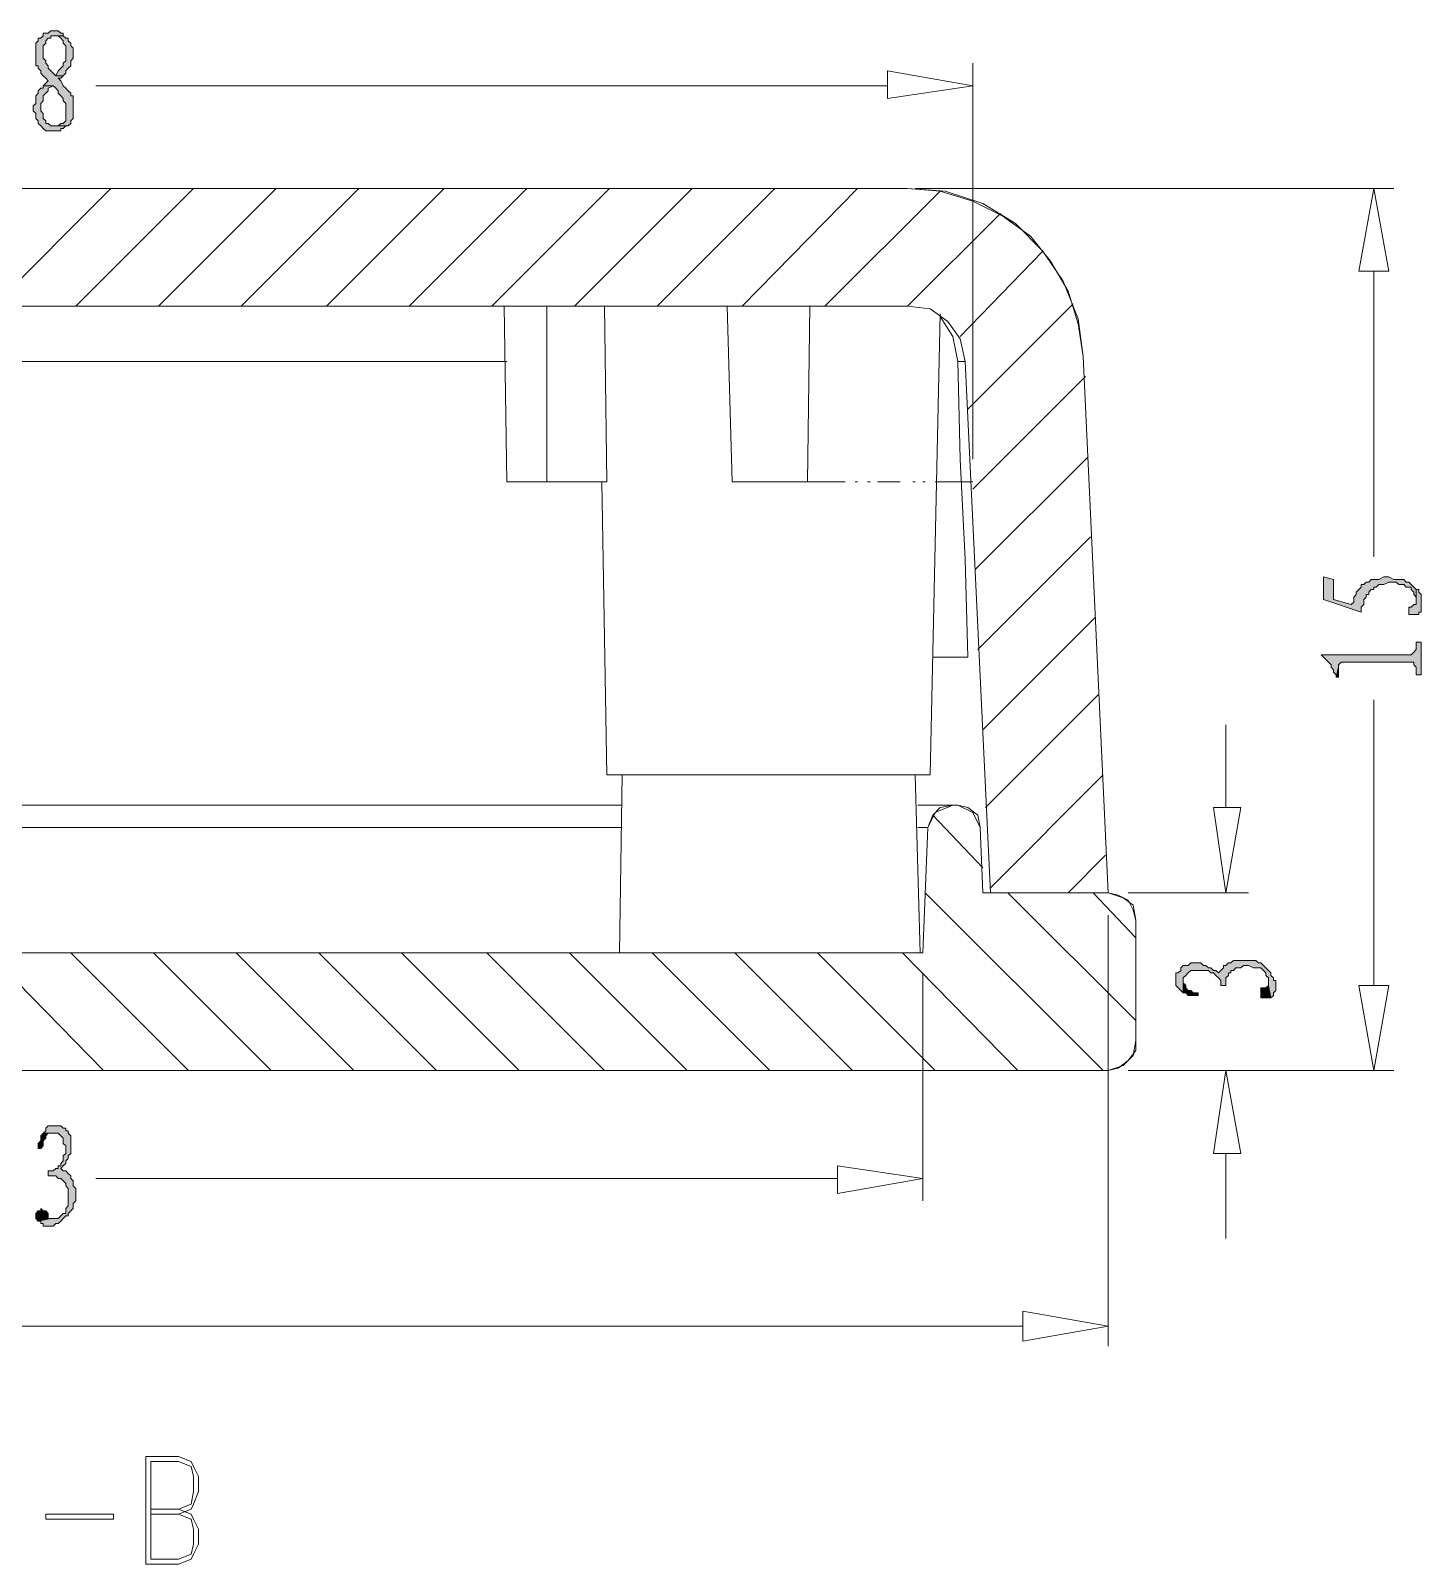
# Model space of a CAD drawing. Header units: millimetres. Extents: x 15 to 196, y 29 to 258.
# Drawn here: x 69.63 to 93.13, y 28.78 to 54.69 of the extents above; entities that cross this region are included whole.
import ezdxf

# ---------------------------------------------------------------- set-up
doc = ezdxf.new("R2010")
doc.units = ezdxf.units.MM

msp = doc.modelspace()

# ---------------------------------------------------------------- hatches: boundary and pattern name
at = {"true_color": 0xdda500}
h = msp.add_hatch(color=42, dxfattribs=at)
h.dxf.hatch_style = 2
h.paths.add_polyline_path([(70.053906, 54.691844), (70.011572, 54.691844), (69.969239, 54.691844), (69.926906, 54.649158), (69.884572, 54.649158), (69.842239, 54.649158), (69.842239, 54.606825), (69.799906, 54.564844), (69.757572, 54.564844), (69.757572, 54.522158), (69.715239, 54.479825), (69.715239, 54.437844), (69.715239, 54.395158), (69.715239, 54.310844), (69.715239, 54.225825), (69.715239, 54.183492), (69.715239, 54.141511), (69.715239, 54.098825), (69.757572, 54.098825), (69.757572, 54.056492), (69.799906, 54.014511), (69.799906, 53.971825), (69.842239, 53.929492), (69.884572, 53.887511), (69.926906, 53.844825), (69.884572, 53.802492), (69.842239, 53.760511), (70.011572, 53.760511), (70.053906, 53.717825), (70.096239, 53.675492), (70.096239, 53.633511), (70.138572, 53.590825), (70.180906, 53.548492), (70.180906, 53.506511), (70.223239, 53.463825), (70.223239, 53.421492), (70.223239, 53.379511), (70.223239, 53.336825), (70.223239, 53.252511), (70.223239, 53.210178), (70.223239, 53.167492), (70.180906, 53.125158), (70.138572, 53.125158), (70.096239, 53.083178), (70.053906, 53.083178), (70.011572, 53.083178), (70.223239, 53.083178), (70.265572, 53.083178), (70.307906, 53.125158), (70.307906, 53.167492), (70.350239, 53.210178), (70.350239, 53.252511), (70.350239, 53.294492), (70.350239, 53.336825), (70.350239, 53.379511), (70.350239, 53.463825), (70.350239, 53.506511), (70.350239, 53.548492), (70.350239, 53.590825), (70.307906, 53.590825), (70.307906, 53.633511), (70.265572, 53.675492), (70.223239, 53.717825), (70.180906, 53.760511), (70.138572, 53.844825), (70.096239, 53.887511), (70.138572, 53.887511), (70.180906, 53.929492), (70.053906, 53.929492), (70.011572, 53.971825), (69.969239, 54.014511), (69.926906, 54.056492), (69.926906, 54.098825), (69.884572, 54.141511), (69.884572, 54.183492), (69.842239, 54.225825), (69.842239, 54.268511), (69.842239, 54.310844), (69.842239, 54.352825), (69.842239, 54.395158), (69.842239, 54.437844), (69.884572, 54.479825), (69.884572, 54.522158), (69.926906, 54.564844), (69.969239, 54.564844), (69.969239, 54.606825), (70.011572, 54.606825), (70.180906, 54.606825), (70.180906, 54.649158), (70.138572, 54.649158), (70.096239, 54.691844)])
h = msp.add_hatch(color=42, dxfattribs=at)
h.dxf.hatch_style = 2
h.paths.add_polyline_path([(70.180906, 54.606825), (70.011572, 54.606825), (70.053906, 54.606825), (70.096239, 54.606825), (70.138572, 54.564844), (70.180906, 54.522158), (70.180906, 54.479825), (70.223239, 54.437844), (70.223239, 54.395158), (70.223239, 54.352825), (70.223239, 54.310844), (70.223239, 54.268511), (70.223239, 54.225825), (70.223239, 54.183492), (70.180906, 54.141511), (70.180906, 54.098825), (70.138572, 54.056492), (70.096239, 54.014511), (70.053906, 53.929492), (70.180906, 53.929492), (70.223239, 53.971825), (70.223239, 54.014511), (70.265572, 54.056492), (70.307906, 54.098825), (70.307906, 54.141511), (70.307906, 54.183492), (70.350239, 54.225825), (70.350239, 54.268511), (70.350239, 54.352825), (70.350239, 54.395158), (70.307906, 54.437844), (70.307906, 54.479825), (70.265572, 54.522158), (70.265572, 54.564844), (70.223239, 54.564844)])
h = msp.add_hatch(color=42, dxfattribs=at)
h.dxf.hatch_style = 2
h.paths.add_polyline_path([(69.842239, 53.760511), (69.842239, 53.717825), (69.799906, 53.717825), (69.757572, 53.675492), (69.757572, 53.633511), (69.715239, 53.590825), (69.715239, 53.548492), (69.715239, 53.506511), (69.715239, 53.463825), (69.672906, 53.421492), (69.672906, 53.336825), (69.715239, 53.294492), (69.715239, 53.252511), (69.715239, 53.210178), (69.757572, 53.167492), (69.757572, 53.125158), (69.799906, 53.083178), (69.842239, 53.040492), (69.884572, 52.998158), (69.926906, 52.998158), (69.969239, 52.998158), (70.011572, 52.998158), (70.053906, 52.998158), (70.096239, 52.998158), (70.138572, 52.998158), (70.138572, 53.040492), (70.180906, 53.040492), (70.223239, 53.083178), (70.011572, 53.083178), (69.969239, 53.083178), (69.926906, 53.125158), (69.884572, 53.125158), (69.884572, 53.167492), (69.842239, 53.210178), (69.842239, 53.252511), (69.842239, 53.294492), (69.799906, 53.336825), (69.799906, 53.379511), (69.799906, 53.421492), (69.799906, 53.463825), (69.842239, 53.506511), (69.842239, 53.548492), (69.842239, 53.590825), (69.884572, 53.633511), (69.926906, 53.675492), (69.926906, 53.717825), (70.011572, 53.760511)])
h = msp.add_hatch(color=42, dxfattribs=at)
h.dxf.hatch_style = 2
h.paths.add_polyline_path([(91.474572, 45.462825), (91.474572, 45.081825), (92.109572, 44.870158), (92.109572, 44.912492), (92.109572, 44.954825), (92.151906, 44.997158), (92.151906, 45.039492), (92.151906, 45.081825), (92.194239, 45.124158), (92.194239, 45.166492), (92.236572, 45.166492), (92.236572, 45.208825), (92.278906, 45.251158), (92.321239, 45.251158), (92.321239, 45.293492), (92.363572, 45.293492), (92.405906, 45.335825), (92.448239, 45.335825), (92.490572, 45.335825), (92.575239, 45.378158), (92.617572, 45.378158), (92.659906, 45.378158), (92.702239, 45.378158), (92.744572, 45.335825), (92.786906, 45.335825), (92.829239, 45.335825), (92.871572, 45.293492), (92.913906, 45.293492), (92.956239, 45.293492), (92.956239, 45.251158), (92.998572, 45.208825), (92.998572, 45.166492), (93.040906, 45.124158), (93.040906, 45.039492), (93.040906, 44.997158), (93.040906, 45.251158), (92.998572, 45.293492), (92.956239, 45.335825), (92.913906, 45.378158), (92.871572, 45.378158), (92.829239, 45.420492), (92.786906, 45.420492), (92.744572, 45.420492), (92.702239, 45.420492), (92.659906, 45.420492), (92.575239, 45.462825), (92.532906, 45.462825), (92.490572, 45.462825), (92.405906, 45.420492), (92.363572, 45.420492), (92.321239, 45.420492), (92.278906, 45.420492), (92.236572, 45.378158), (92.194239, 45.378158), (92.151906, 45.335825), (92.109572, 45.335825), (92.109572, 45.293492), (92.067239, 45.251158), (92.024906, 45.208825), (92.024906, 45.166492), (91.982572, 45.124158), (91.982572, 45.081825), (91.982572, 45.039492), (91.940239, 44.997158), (91.643906, 45.081825), (91.643906, 45.420492)])
h = msp.add_hatch(color=42, dxfattribs=at)
h.dxf.hatch_style = 2
h.paths.add_polyline_path([(92.913906, 44.912492), (92.913906, 44.870158), (92.913906, 44.827825), (92.956239, 44.827825), (92.998572, 44.827825), (93.040906, 44.827825), (93.083239, 44.827825), (93.083239, 44.870158), (93.125572, 44.870158), (93.125572, 44.912492), (93.125572, 44.954825), (93.125572, 44.997158), (93.125572, 45.039492), (93.125572, 45.081825), (93.125572, 45.124158), (93.125572, 45.166492), (93.083239, 45.208825), (93.083239, 45.251158), (93.040906, 45.251158), (93.040906, 44.997158), (92.998572, 44.997158), (92.956239, 44.954825), (92.913906, 44.954825)])
h = msp.add_hatch(color=42, dxfattribs=at)
h.dxf.hatch_style = 2
h.paths.add_polyline_path([(91.432239, 44.150492), (91.474572, 44.108158), (91.516906, 44.065825), (91.559239, 44.023492), (91.601572, 43.981158), (91.601572, 43.938825), (91.643906, 43.896492), (91.643906, 43.854158), (91.686239, 43.811825), (91.686239, 43.769492), (91.728572, 43.938825), (91.728572, 43.981158), (91.770906, 44.023492), (91.813239, 44.023492), (91.855572, 44.023492), (92.956239, 44.023492), (92.998572, 44.023492), (92.998572, 43.981158), (93.040906, 43.938825), (93.040906, 43.896492), (93.040906, 43.854158), (93.040906, 43.811825), (93.125572, 43.811825), (93.125572, 44.362158), (93.040906, 44.362158), (93.040906, 44.319825), (93.040906, 44.277492), (93.040906, 44.235158), (92.998572, 44.192825), (92.956239, 44.150492)])
h = msp.add_hatch(color=42, dxfattribs=at)
h.dxf.hatch_style = 2
h.paths.add_polyline_path([(91.686239, 43.769492), (91.728572, 43.769492), (91.728572, 43.811825), (91.728572, 43.854158), (91.728572, 43.896492), (91.728572, 43.938825)])
h = msp.add_hatch(color=42, dxfattribs=at)
h.dxf.hatch_style = 2
h.paths.add_polyline_path([(88.976906, 38.647158), (88.976906, 38.604825), (88.976906, 38.562492), (89.019239, 38.520158), (89.061572, 38.477825), (89.103906, 38.435492), (89.103906, 38.647158), (89.103906, 38.689492), (89.146239, 38.731825), (89.188572, 38.774158), (89.230906, 38.816492), (89.273239, 38.816492), (89.357906, 38.816492), (89.400239, 38.816492), (89.442572, 38.816492), (89.484906, 38.816492), (89.527239, 38.816492), (89.569572, 38.774158), (89.611906, 38.774158), (89.654239, 38.731825), (89.696572, 38.689492), (89.738906, 38.647158), (89.738906, 38.604825), (89.738906, 38.562492), (89.823572, 38.562492), (89.823572, 38.604825), (89.823572, 38.647158), (89.823572, 38.689492), (89.865906, 38.731825), (89.865906, 38.774158), (89.908239, 38.774158), (89.908239, 38.816492), (89.950572, 38.816492), (89.992906, 38.858825), (90.035239, 38.858825), (90.077572, 38.858825), (90.119906, 38.901158), (90.162239, 38.901158), (90.204572, 38.901158), (90.289239, 38.858825), (90.331572, 38.858825), (90.373906, 38.858825), (90.416239, 38.858825), (90.458572, 38.816492), (90.500906, 38.774158), (90.500906, 38.731825), (90.543239, 38.689492), (90.543239, 38.647158), (90.543239, 38.604825), (90.543239, 38.562492), (90.585572, 38.350825), (90.627906, 38.393158), (90.627906, 38.435492), (90.670239, 38.477825), (90.670239, 38.520158), (90.670239, 38.562492), (90.670239, 38.604825), (90.670239, 38.647158), (90.627906, 38.647158), (90.627906, 38.689492), (90.585572, 38.731825), (90.585572, 38.774158), (90.543239, 38.816492), (90.500906, 38.858825), (90.458572, 38.901158), (90.416239, 38.943492), (90.373906, 38.943492), (90.331572, 38.985825), (90.289239, 38.985825), (90.246906, 38.985825), (90.204572, 38.985825), (90.162239, 38.985825), (90.077572, 38.985825), (90.035239, 38.985825), (89.992906, 38.985825), (89.950572, 38.985825), (89.908239, 38.943492), (89.865906, 38.943492), (89.823572, 38.901158), (89.781239, 38.901158), (89.781239, 38.858825), (89.738906, 38.816492), (89.696572, 38.774158), (89.654239, 38.816492), (89.611906, 38.816492), (89.569572, 38.858825), (89.527239, 38.858825), (89.484906, 38.901158), (89.442572, 38.901158), (89.400239, 38.943492), (89.357906, 38.943492), (89.315572, 38.943492), (89.230906, 38.943492), (89.188572, 38.901158), (89.146239, 38.901158), (89.103906, 38.901158), (89.061572, 38.858825), (89.061572, 38.816492), (89.019239, 38.774158), (88.976906, 38.774158), (88.976906, 38.731825), (88.976906, 38.689492)])
h = msp.add_hatch(color=42, dxfattribs=at)
h.dxf.hatch_style = 2
h.paths.add_polyline_path([(89.103906, 38.435492), (89.146239, 38.435492), (89.188572, 38.393158), (89.230906, 38.393158), (89.273239, 38.393158), (89.357906, 38.393158), (89.357906, 38.435492), (89.315572, 38.435492), (89.273239, 38.435492), (89.230906, 38.477825), (89.188572, 38.477825), (89.146239, 38.520158), (89.146239, 38.562492), (89.103906, 38.604825), (89.103906, 38.647158)])
h = msp.add_hatch(color=42, dxfattribs=at)
h.dxf.hatch_style = 2
h.paths.add_polyline_path([(90.416239, 38.435492), (90.416239, 38.393158), (90.416239, 38.350825), (90.458572, 38.350825), (90.500906, 38.350825), (90.543239, 38.350825), (90.585572, 38.350825), (90.543239, 38.562492), (90.500906, 38.520158), (90.458572, 38.520158), (90.416239, 38.520158), (90.416239, 38.477825)])
h = msp.add_hatch(color=42, dxfattribs=at)
h.dxf.hatch_style = 2
h.paths.add_polyline_path([(70.053906, 36.191825), (70.011572, 36.191825), (69.969239, 36.191825), (69.926906, 36.191825), (69.884572, 36.149492), (69.884572, 36.107158), (69.842239, 36.064825), (70.011572, 36.064825), (70.053906, 36.064825), (70.096239, 36.064825), (70.138572, 36.022492), (70.180906, 35.980158), (70.180906, 35.937825), (70.180906, 35.895492), (70.223239, 35.853158), (70.223239, 35.768492), (70.223239, 35.726158), (70.180906, 35.683825), (70.180906, 35.641492), (70.180906, 35.599158), (70.138572, 35.556825), (70.138572, 35.514492), (70.096239, 35.514492), (70.096239, 35.472158), (70.053906, 35.472158), (70.011572, 35.429825), (69.969239, 35.429825), (69.926906, 35.429825), (69.926906, 35.345158), (69.969239, 35.345158), (70.011572, 35.345158), (70.053906, 35.345158), (70.096239, 35.302825), (70.138572, 35.302825), (70.180906, 35.260668), (70.223239, 35.218335), (70.223239, 35.176001), (70.265572, 35.133668), (70.265572, 35.091335), (70.265572, 35.049001), (70.265572, 35.006668), (70.265572, 34.964335), (70.265572, 34.922001), (70.265572, 34.837335), (70.223239, 34.795001), (70.223239, 34.752668), (70.223239, 34.710335), (70.180906, 34.710335), (70.138572, 34.668001), (70.096239, 34.625668), (70.053906, 34.625668), (70.011572, 34.625668), (69.969239, 34.625668), (69.757572, 34.583335), (69.799906, 34.583335), (69.799906, 34.541001), (69.842239, 34.541001), (69.842239, 34.498668), (69.926906, 34.498668), (69.969239, 34.498668), (70.011572, 34.498668), (70.053906, 34.541001), (70.096239, 34.541001), (70.138572, 34.583335), (70.180906, 34.625668), (70.223239, 34.668001), (70.265572, 34.668001), (70.265572, 34.710335), (70.307906, 34.752668), (70.350239, 34.795001), (70.350239, 34.837335), (70.350239, 34.879668), (70.392572, 34.922001), (70.392572, 34.964335), (70.392572, 35.006668), (70.392572, 35.091335), (70.392572, 35.133668), (70.350239, 35.176001), (70.350239, 35.218335), (70.350239, 35.260668), (70.307906, 35.302825), (70.307906, 35.345158), (70.265572, 35.387492), (70.223239, 35.429825), (70.180906, 35.429825), (70.138572, 35.472158), (70.180906, 35.514492), (70.223239, 35.556825), (70.223239, 35.599158), (70.265572, 35.641492), (70.265572, 35.683825), (70.307906, 35.726158), (70.307906, 35.768492), (70.307906, 35.810825), (70.307906, 35.853158), (70.307906, 35.895492), (70.307906, 35.937825), (70.307906, 35.980158), (70.307906, 36.022492), (70.265572, 36.064825), (70.265572, 36.107158), (70.223239, 36.107158), (70.223239, 36.149492), (70.180906, 36.149492), (70.138572, 36.191825), (70.096239, 36.191825)])
h = msp.add_hatch(color=42, dxfattribs=at)
h.dxf.hatch_style = 2
h.paths.add_polyline_path([(69.842239, 36.064825), (69.799906, 36.022492), (69.799906, 35.980158), (69.799906, 35.937825), (69.757572, 35.895492), (69.757572, 35.810825), (69.799906, 35.810825), (69.842239, 35.853158), (69.842239, 35.895492), (69.842239, 35.937825), (69.884572, 35.980158), (69.884572, 36.022492), (69.926906, 36.064825), (69.969239, 36.064825), (70.011572, 36.064825)])
h = msp.add_hatch(color=42, dxfattribs=at)
h.dxf.hatch_style = 2
h.paths.add_polyline_path([(69.799906, 34.795001), (69.799906, 34.752668), (69.757572, 34.752668), (69.715239, 34.710335), (69.715239, 34.668001), (69.715239, 34.625668), (69.757572, 34.583335), (69.969239, 34.625668), (69.926906, 34.625668), (69.926906, 34.710335), (69.884572, 34.752668), (69.842239, 34.752668)])

# ---------------------------------------------------------------- linework, layer by layer
at = {"color": 42, "lineweight": 0, "true_color": 0xdda500}
for points in [[(70.053906, 54.691844), (70.011572, 54.691844), (69.969239, 54.691844), (69.926906, 54.649158), (69.884572, 54.649158), (69.842239, 54.649158), (69.842239, 54.606825), (69.799906, 54.564844), (69.757572, 54.564844), (69.757572, 54.522158), (69.715239, 54.479825), (69.715239, 54.437844), (69.715239, 54.395158), (69.715239, 54.310844), (69.715239, 54.225825), (69.715239, 54.183492), (69.715239, 54.141511), (69.715239, 54.098825), (69.757572, 54.098825), (69.757572, 54.056492), (69.799906, 54.014511), (69.799906, 53.971825), (69.842239, 53.929492), (69.884572, 53.887511), (69.926906, 53.844825), (69.884572, 53.802492), (69.842239, 53.760511), (70.011572, 53.760511), (70.053906, 53.717825), (70.096239, 53.675492), (70.096239, 53.633511), (70.138572, 53.590825), (70.180906, 53.548492), (70.180906, 53.506511), (70.223239, 53.463825), (70.223239, 53.421492), (70.223239, 53.379511), (70.223239, 53.336825), (70.223239, 53.252511), (70.223239, 53.210178), (70.223239, 53.167492), (70.180906, 53.125158), (70.138572, 53.125158), (70.096239, 53.083178), (70.053906, 53.083178), (70.011572, 53.083178), (70.223239, 53.083178), (70.265572, 53.083178), (70.307906, 53.125158), (70.307906, 53.167492), (70.350239, 53.210178), (70.350239, 53.252511), (70.350239, 53.294492), (70.350239, 53.336825), (70.350239, 53.379511), (70.350239, 53.463825), (70.350239, 53.506511), (70.350239, 53.548492), (70.350239, 53.590825), (70.307906, 53.590825), (70.307906, 53.633511), (70.265572, 53.675492), (70.223239, 53.717825), (70.180906, 53.760511), (70.138572, 53.844825), (70.096239, 53.887511), (70.138572, 53.887511), (70.180906, 53.929492), (70.053906, 53.929492), (70.011572, 53.971825), (69.969239, 54.014511), (69.926906, 54.056492), (69.926906, 54.098825), (69.884572, 54.141511), (69.884572, 54.183492), (69.842239, 54.225825), (69.842239, 54.268511), (69.842239, 54.310844), (69.842239, 54.352825), (69.842239, 54.395158), (69.842239, 54.437844), (69.884572, 54.479825), (69.884572, 54.522158), (69.926906, 54.564844), (69.969239, 54.564844), (69.969239, 54.606825), (70.011572, 54.606825), (70.180906, 54.606825), (70.180906, 54.649158), (70.138572, 54.649158), (70.096239, 54.691844)], [(70.180906, 54.606825), (70.011572, 54.606825), (70.053906, 54.606825), (70.096239, 54.606825), (70.138572, 54.564844), (70.180906, 54.522158), (70.180906, 54.479825), (70.223239, 54.437844), (70.223239, 54.395158), (70.223239, 54.352825), (70.223239, 54.310844), (70.223239, 54.268511), (70.223239, 54.225825), (70.223239, 54.183492), (70.180906, 54.141511), (70.180906, 54.098825), (70.138572, 54.056492), (70.096239, 54.014511), (70.053906, 53.929492), (70.180906, 53.929492), (70.223239, 53.971825), (70.223239, 54.014511), (70.265572, 54.056492), (70.307906, 54.098825), (70.307906, 54.141511), (70.307906, 54.183492), (70.350239, 54.225825), (70.350239, 54.268511), (70.350239, 54.352825), (70.350239, 54.395158), (70.307906, 54.437844), (70.307906, 54.479825), (70.265572, 54.522158), (70.265572, 54.564844), (70.223239, 54.564844)], [(69.842239, 53.760511), (69.842239, 53.717825), (69.799906, 53.717825), (69.757572, 53.675492), (69.757572, 53.633511), (69.715239, 53.590825), (69.715239, 53.548492), (69.715239, 53.506511), (69.715239, 53.463825), (69.672906, 53.421492), (69.672906, 53.336825), (69.715239, 53.294492), (69.715239, 53.252511), (69.715239, 53.210178), (69.757572, 53.167492), (69.757572, 53.125158), (69.799906, 53.083178), (69.842239, 53.040492), (69.884572, 52.998158), (69.926906, 52.998158), (69.969239, 52.998158), (70.011572, 52.998158), (70.053906, 52.998158), (70.096239, 52.998158), (70.138572, 52.998158), (70.138572, 53.040492), (70.180906, 53.040492), (70.223239, 53.083178), (70.011572, 53.083178), (69.969239, 53.083178), (69.926906, 53.125158), (69.884572, 53.125158), (69.884572, 53.167492), (69.842239, 53.210178), (69.842239, 53.252511), (69.842239, 53.294492), (69.799906, 53.336825), (69.799906, 53.379511), (69.799906, 53.421492), (69.799906, 53.463825), (69.842239, 53.506511), (69.842239, 53.548492), (69.842239, 53.590825), (69.884572, 53.633511), (69.926906, 53.675492), (69.926906, 53.717825), (70.011572, 53.760511)], [(91.474572, 45.462825), (91.474572, 45.081825), (92.109572, 44.870158), (92.109572, 44.912492), (92.109572, 44.954825), (92.151906, 44.997158), (92.151906, 45.039492), (92.151906, 45.081825), (92.194239, 45.124158), (92.194239, 45.166492), (92.236572, 45.166492), (92.236572, 45.208825), (92.278906, 45.251158), (92.321239, 45.251158), (92.321239, 45.293492), (92.363572, 45.293492), (92.405906, 45.335825), (92.448239, 45.335825), (92.490572, 45.335825), (92.575239, 45.378158), (92.617572, 45.378158), (92.659906, 45.378158), (92.702239, 45.378158), (92.744572, 45.335825), (92.786906, 45.335825), (92.829239, 45.335825), (92.871572, 45.293492), (92.913906, 45.293492), (92.956239, 45.293492), (92.956239, 45.251158), (92.998572, 45.208825), (92.998572, 45.166492), (93.040906, 45.124158), (93.040906, 45.039492), (93.040906, 44.997158), (93.040906, 45.251158), (92.998572, 45.293492), (92.956239, 45.335825), (92.913906, 45.378158), (92.871572, 45.378158), (92.829239, 45.420492), (92.786906, 45.420492), (92.744572, 45.420492), (92.702239, 45.420492), (92.659906, 45.420492), (92.575239, 45.462825), (92.532906, 45.462825), (92.490572, 45.462825), (92.405906, 45.420492), (92.363572, 45.420492), (92.321239, 45.420492), (92.278906, 45.420492), (92.236572, 45.378158), (92.194239, 45.378158), (92.151906, 45.335825), (92.109572, 45.335825), (92.109572, 45.293492), (92.067239, 45.251158), (92.024906, 45.208825), (92.024906, 45.166492), (91.982572, 45.124158), (91.982572, 45.081825), (91.982572, 45.039492), (91.940239, 44.997158), (91.643906, 45.081825), (91.643906, 45.420492)], [(92.913906, 44.912492), (92.913906, 44.870158), (92.913906, 44.827825), (92.956239, 44.827825), (92.998572, 44.827825), (93.040906, 44.827825), (93.083239, 44.827825), (93.083239, 44.870158), (93.125572, 44.870158), (93.125572, 44.912492), (93.125572, 44.954825), (93.125572, 44.997158), (93.125572, 45.039492), (93.125572, 45.081825), (93.125572, 45.124158), (93.125572, 45.166492), (93.083239, 45.208825), (93.083239, 45.251158), (93.040906, 45.251158), (93.040906, 44.997158), (92.998572, 44.997158), (92.956239, 44.954825), (92.913906, 44.954825)], [(91.432239, 44.150492), (91.474572, 44.108158), (91.516906, 44.065825), (91.559239, 44.023492), (91.601572, 43.981158), (91.601572, 43.938825), (91.643906, 43.896492), (91.643906, 43.854158), (91.686239, 43.811825), (91.686239, 43.769492), (91.728572, 43.938825), (91.728572, 43.981158), (91.770906, 44.023492), (91.813239, 44.023492), (91.855572, 44.023492), (92.956239, 44.023492), (92.998572, 44.023492), (92.998572, 43.981158), (93.040906, 43.938825), (93.040906, 43.896492), (93.040906, 43.854158), (93.040906, 43.811825), (93.125572, 43.811825), (93.125572, 44.362158), (93.040906, 44.362158), (93.040906, 44.319825), (93.040906, 44.277492), (93.040906, 44.235158), (92.998572, 44.192825), (92.956239, 44.150492)], [(91.686239, 43.769492), (91.728572, 43.769492), (91.728572, 43.811825), (91.728572, 43.854158), (91.728572, 43.896492), (91.728572, 43.938825)], [(88.976906, 38.647158), (88.976906, 38.604825), (88.976906, 38.562492), (89.019239, 38.520158), (89.061572, 38.477825), (89.103906, 38.435492), (89.103906, 38.647158), (89.103906, 38.689492), (89.146239, 38.731825), (89.188572, 38.774158), (89.230906, 38.816492), (89.273239, 38.816492), (89.357906, 38.816492), (89.400239, 38.816492), (89.442572, 38.816492), (89.484906, 38.816492), (89.527239, 38.816492), (89.569572, 38.774158), (89.611906, 38.774158), (89.654239, 38.731825), (89.696572, 38.689492), (89.738906, 38.647158), (89.738906, 38.604825), (89.738906, 38.562492), (89.823572, 38.562492), (89.823572, 38.604825), (89.823572, 38.647158), (89.823572, 38.689492), (89.865906, 38.731825), (89.865906, 38.774158), (89.908239, 38.774158), (89.908239, 38.816492), (89.950572, 38.816492), (89.992906, 38.858825), (90.035239, 38.858825), (90.077572, 38.858825), (90.119906, 38.901158), (90.162239, 38.901158), (90.204572, 38.901158), (90.289239, 38.858825), (90.331572, 38.858825), (90.373906, 38.858825), (90.416239, 38.858825), (90.458572, 38.816492), (90.500906, 38.774158), (90.500906, 38.731825), (90.543239, 38.689492), (90.543239, 38.647158), (90.543239, 38.604825), (90.543239, 38.562492), (90.585572, 38.350825), (90.627906, 38.393158), (90.627906, 38.435492), (90.670239, 38.477825), (90.670239, 38.520158), (90.670239, 38.562492), (90.670239, 38.604825), (90.670239, 38.647158), (90.627906, 38.647158), (90.627906, 38.689492), (90.585572, 38.731825), (90.585572, 38.774158), (90.543239, 38.816492), (90.500906, 38.858825), (90.458572, 38.901158), (90.416239, 38.943492), (90.373906, 38.943492), (90.331572, 38.985825), (90.289239, 38.985825), (90.246906, 38.985825), (90.204572, 38.985825), (90.162239, 38.985825), (90.077572, 38.985825), (90.035239, 38.985825), (89.992906, 38.985825), (89.950572, 38.985825), (89.908239, 38.943492), (89.865906, 38.943492), (89.823572, 38.901158), (89.781239, 38.901158), (89.781239, 38.858825), (89.738906, 38.816492), (89.696572, 38.774158), (89.654239, 38.816492), (89.611906, 38.816492), (89.569572, 38.858825), (89.527239, 38.858825), (89.484906, 38.901158), (89.442572, 38.901158), (89.400239, 38.943492), (89.357906, 38.943492), (89.315572, 38.943492), (89.230906, 38.943492), (89.188572, 38.901158), (89.146239, 38.901158), (89.103906, 38.901158), (89.061572, 38.858825), (89.061572, 38.816492), (89.019239, 38.774158), (88.976906, 38.774158), (88.976906, 38.731825), (88.976906, 38.689492)], [(89.103906, 38.435492), (89.146239, 38.435492), (89.188572, 38.393158), (89.230906, 38.393158), (89.273239, 38.393158), (89.357906, 38.393158), (89.357906, 38.435492), (89.315572, 38.435492), (89.273239, 38.435492), (89.230906, 38.477825), (89.188572, 38.477825), (89.146239, 38.520158), (89.146239, 38.562492), (89.103906, 38.604825), (89.103906, 38.647158)], [(90.416239, 38.435492), (90.416239, 38.393158), (90.416239, 38.350825), (90.458572, 38.350825), (90.500906, 38.350825), (90.543239, 38.350825), (90.585572, 38.350825), (90.543239, 38.562492), (90.500906, 38.520158), (90.458572, 38.520158), (90.416239, 38.520158), (90.416239, 38.477825)], [(70.053906, 36.191825), (70.011572, 36.191825), (69.969239, 36.191825), (69.926906, 36.191825), (69.884572, 36.149492), (69.884572, 36.107158), (69.842239, 36.064825), (70.011572, 36.064825), (70.053906, 36.064825), (70.096239, 36.064825), (70.138572, 36.022492), (70.180906, 35.980158), (70.180906, 35.937825), (70.180906, 35.895492), (70.223239, 35.853158), (70.223239, 35.768492), (70.223239, 35.726158), (70.180906, 35.683825), (70.180906, 35.641492), (70.180906, 35.599158), (70.138572, 35.556825), (70.138572, 35.514492), (70.096239, 35.514492), (70.096239, 35.472158), (70.053906, 35.472158), (70.011572, 35.429825), (69.969239, 35.429825), (69.926906, 35.429825), (69.926906, 35.345158), (69.969239, 35.345158), (70.011572, 35.345158), (70.053906, 35.345158), (70.096239, 35.302825), (70.138572, 35.302825), (70.180906, 35.260668), (70.223239, 35.218335), (70.223239, 35.176001), (70.265572, 35.133668), (70.265572, 35.091335), (70.265572, 35.049001), (70.265572, 35.006668), (70.265572, 34.964335), (70.265572, 34.922001), (70.265572, 34.837335), (70.223239, 34.795001), (70.223239, 34.752668), (70.223239, 34.710335), (70.180906, 34.710335), (70.138572, 34.668001), (70.096239, 34.625668), (70.053906, 34.625668), (70.011572, 34.625668), (69.969239, 34.625668), (69.757572, 34.583335), (69.799906, 34.583335), (69.799906, 34.541001), (69.842239, 34.541001), (69.842239, 34.498668), (69.926906, 34.498668), (69.969239, 34.498668), (70.011572, 34.498668), (70.053906, 34.541001), (70.096239, 34.541001), (70.138572, 34.583335), (70.180906, 34.625668), (70.223239, 34.668001), (70.265572, 34.668001), (70.265572, 34.710335), (70.307906, 34.752668), (70.350239, 34.795001), (70.350239, 34.837335), (70.350239, 34.879668), (70.392572, 34.922001), (70.392572, 34.964335), (70.392572, 35.006668), (70.392572, 35.091335), (70.392572, 35.133668), (70.350239, 35.176001), (70.350239, 35.218335), (70.350239, 35.260668), (70.307906, 35.302825), (70.307906, 35.345158), (70.265572, 35.387492), (70.223239, 35.429825), (70.180906, 35.429825), (70.138572, 35.472158), (70.180906, 35.514492), (70.223239, 35.556825), (70.223239, 35.599158), (70.265572, 35.641492), (70.265572, 35.683825), (70.307906, 35.726158), (70.307906, 35.768492), (70.307906, 35.810825), (70.307906, 35.853158), (70.307906, 35.895492), (70.307906, 35.937825), (70.307906, 35.980158), (70.307906, 36.022492), (70.265572, 36.064825), (70.265572, 36.107158), (70.223239, 36.107158), (70.223239, 36.149492), (70.180906, 36.149492), (70.138572, 36.191825), (70.096239, 36.191825)], [(69.842239, 36.064825), (69.799906, 36.022492), (69.799906, 35.980158), (69.799906, 35.937825), (69.757572, 35.895492), (69.757572, 35.810825), (69.799906, 35.810825), (69.842239, 35.853158), (69.842239, 35.895492), (69.842239, 35.937825), (69.884572, 35.980158), (69.884572, 36.022492), (69.926906, 36.064825), (69.969239, 36.064825), (70.011572, 36.064825)], [(69.799906, 34.795001), (69.799906, 34.752668), (69.757572, 34.752668), (69.715239, 34.710335), (69.715239, 34.668001), (69.715239, 34.625668), (69.757572, 34.583335), (69.969239, 34.625668), (69.926906, 34.625668), (69.926906, 34.710335), (69.884572, 34.752668), (69.842239, 34.752668)]]:
    msp.add_lwpolyline(points, close=True, dxfattribs=at)
at = {"color": 3, "lineweight": 0, "true_color": 0x00ff00}
for points in [[(84.108572, 54.014511), (85.547906, 53.760511), (84.108572, 53.548492)], [(92.067239, 50.627492), (92.321239, 52.024844), (92.575239, 50.627492)], [(90.077572, 41.568158), (89.823572, 40.128825), (89.611906, 41.568158)], [(92.575239, 38.562492), (92.321239, 37.123158), (92.067239, 38.562492)], [(89.611906, 35.726158), (89.823572, 37.123158), (90.077572, 35.726158)], [(83.261906, 35.514492), (84.701239, 35.302825), (83.261906, 35.049001)], [(86.394572, 33.059335), (87.833906, 32.805335), (86.394572, 32.551335)]]:
    msp.add_lwpolyline(points, close=True, dxfattribs=at)
at = {"color": 131, "lineweight": 0, "true_color": 0x7fffff}
for points in [[(85.547906, 47.452492), (85.547906, 54.141511)], [(84.574239, 52.024844), (92.659906, 52.024844)], [(88.172572, 40.128825), (90.204572, 40.128825)], [(87.833906, 39.747825), (87.833906, 32.466668)], [(84.701239, 38.774158), (84.701239, 34.922001)], [(88.172572, 37.123158), (90.204572, 37.123158)], [(88.172572, 37.123158), (92.659906, 37.123158)]]:
    msp.add_lwpolyline(points, dxfattribs=at)
at = {"color": 3, "lineweight": 0, "true_color": 0x00ff00}
for points in [[(84.108572, 53.760511), (70.731239, 53.760511)], [(92.321239, 50.627492), (92.321239, 45.801844)], [(92.321239, 38.562492), (92.321239, 43.388492)], [(89.823572, 41.568158), (89.823572, 42.965158)], [(89.823572, 35.726158), (89.823572, 34.287001)], [(83.261906, 35.302825), (70.731239, 35.302825)], [(86.394572, 32.805335), (69.207239, 32.805335)]]:
    msp.add_lwpolyline(points, dxfattribs=at)
at = {"color": 7, "lineweight": 0}
for points in [[(51.469572, 52.024844), (84.447239, 52.024844)], [(87.833906, 40.128825), (87.410572, 49.188158), (87.325906, 49.738492), (87.156572, 50.288825), (86.860239, 50.796825), (86.521572, 51.220158), (86.055906, 51.558825), (85.547906, 51.812825), (84.997572, 51.982158), (84.447239, 52.024844), (51.469572, 52.024844)], [(87.410572, 49.188158), (87.325906, 49.823158), (87.071906, 50.458511), (86.733239, 50.966511), (86.267572, 51.431825), (85.717239, 51.770844), (85.082239, 51.982158), (84.447239, 52.024844)], [(48.463906, 49.188158), (48.082906, 40.128825), (50.072572, 40.128825), (50.453572, 49.103492), (50.538239, 49.484492), (50.792239, 49.781178), (51.088572, 49.992492), (51.469572, 50.035178), (84.447239, 50.035178)], [(51.469572, 50.035178), (84.447239, 50.035178)], [(77.631572, 50.035178), (77.673906, 47.071492)], [(78.351239, 47.071492), (78.351239, 50.035178)], [(79.367239, 47.071492), (79.324906, 50.035178)], [(81.399239, 50.035178), (81.483906, 47.071492)], [(82.796239, 50.035178), (82.753906, 47.071492)], [(85.420906, 49.103492), (85.336239, 49.484492), (85.124572, 49.781178), (84.828239, 49.992492), (84.447239, 50.035178)], [(85.420906, 49.103492), (85.336239, 49.484492), (85.124572, 49.781178), (84.828239, 49.992492), (84.447239, 50.035178)], [(84.997572, 49.908178), (84.828239, 42.118492)], [(85.293906, 49.103492), (85.209239, 49.527178), (84.997572, 49.865492)], [(77.673906, 49.103492), (55.829906, 49.103492)], [(85.463239, 44.108158), (85.420906, 45.759158), (85.336239, 47.452492), (85.293906, 49.103492)], [(85.420906, 49.103492), (85.293906, 49.103492)], [(85.844239, 40.128825), (85.420906, 49.103492)], [(85.420906, 49.103492), (85.844239, 40.128825), (87.833906, 40.128825)], [(87.833906, 40.128825), (87.410572, 49.188158)], [(79.367239, 47.071492), (77.673906, 47.071492)], [(79.282572, 47.071492), (79.367239, 42.118492)], [(82.753906, 47.071492), (81.483906, 47.071492)], [(85.463239, 44.108158), (84.870572, 44.108158)], [(84.828239, 42.118492), (79.367239, 42.118492)], [(79.578906, 39.112825), (79.621239, 42.118492)], [(84.658906, 39.112825), (84.574239, 42.118492)], [(79.621239, 41.610492), (50.834572, 41.610492)], [(85.293906, 41.610492), (85.209239, 41.610492), (84.912906, 41.483492), (84.785906, 41.229492), (84.701239, 39.112825), (51.215572, 39.112825), (51.088572, 41.229492)], [(85.293906, 41.610492), (84.616572, 41.610492)], [(85.209239, 41.610492), (84.997572, 41.568158), (84.870572, 41.441158), (84.785906, 41.229492)], [(85.674906, 41.229492), (85.632572, 41.441158), (85.463239, 41.568158), (85.293906, 41.610492)], [(85.293906, 41.610492), (85.547906, 41.483492), (85.674906, 41.229492)], [(51.088572, 41.229492), (79.621239, 41.229492)], [(84.616572, 41.229492), (84.785906, 41.229492)], [(84.701239, 39.112825), (84.785906, 41.229492)], [(85.674906, 41.229492), (85.717239, 40.128825)], [(85.674906, 41.229492), (85.717239, 40.128825)], [(87.833906, 40.128825), (85.717239, 40.128825)], [(87.833906, 40.128825), (85.717239, 40.128825)], [(88.299572, 39.663158), (88.257239, 39.917158), (88.087906, 40.044158), (87.833906, 40.128825)], [(87.833906, 40.128825), (88.003239, 40.086492), (88.172572, 40.001825), (88.257239, 39.832492), (88.299572, 39.663158)], [(48.082906, 37.123158), (87.833906, 37.123158), (88.003239, 37.165492), (88.172572, 37.292492), (88.299572, 37.461825), (88.299572, 37.631158), (88.299572, 39.663158)], [(88.299572, 37.631158), (88.299572, 39.663158)], [(84.701239, 39.112825), (51.215572, 39.112825)], [(87.833906, 37.123158), (88.087906, 37.207825), (88.257239, 37.377158), (88.299572, 37.631158)], [(87.833906, 37.123158), (48.082906, 37.123158)]]:
    msp.add_lwpolyline(points, dxfattribs=at)
at = {"color": 40, "lineweight": 0, "true_color": 0xffbf00}
for points in [[(70.985239, 52.024844), (68.995572, 50.035178)], [(72.382239, 52.024844), (70.392572, 50.035178)], [(73.779239, 52.024844), (71.789572, 50.035178)], [(75.176239, 52.024844), (73.186572, 50.035178)], [(76.615572, 52.024844), (74.625906, 50.035178)], [(78.012572, 52.024844), (76.022906, 50.035178)], [(79.409572, 52.024844), (77.419906, 50.035178)], [(80.806572, 52.024844), (78.816906, 50.035178)], [(82.203572, 52.024844), (80.213906, 50.035178)], [(83.600572, 52.024844), (81.653239, 50.035178)], [(84.997572, 51.982158), (83.050239, 50.035178)], [(86.013572, 51.601158), (84.447239, 50.035178)], [(86.733239, 50.966511), (85.336239, 49.527178)], [(87.241239, 50.077511), (85.463239, 48.299158)], [(87.452906, 48.849844), (85.547906, 46.944492)], [(87.495239, 47.494825), (85.590239, 45.589825)], [(87.537572, 46.140158), (85.632572, 44.235158)], [(87.622239, 44.785492), (85.717239, 42.880492)], [(87.664572, 43.473158), (85.759572, 41.568158)], [(87.749239, 42.118492), (85.844239, 40.213492)], [(85.717239, 40.552158), (84.870572, 41.441158)], [(87.791572, 40.763825), (87.156572, 40.128825)], [(87.749239, 37.123158), (84.743572, 40.128825)], [(88.299572, 37.969825), (86.140572, 40.128825)], [(88.299572, 39.366825), (87.579906, 40.128825)], [(70.858239, 37.123158), (68.910906, 39.112825)], [(72.297572, 37.123158), (70.307906, 39.112825)], [(73.694572, 37.123158), (71.704906, 39.112825)], [(75.091572, 37.123158), (73.101906, 39.112825)], [(76.488572, 37.123158), (74.498906, 39.112825)], [(77.885572, 37.123158), (75.895906, 39.112825)], [(79.324906, 37.123158), (77.335239, 39.112825)], [(80.721906, 37.123158), (78.732239, 39.112825)], [(82.118906, 37.123158), (80.129239, 39.112825)], [(83.515906, 37.123158), (81.526239, 39.112825)], [(84.912906, 37.123158), (82.923239, 39.112825)], [(86.309906, 37.123158), (84.362572, 39.112825)]]:
    msp.add_lwpolyline(points, dxfattribs=at)
at = {"color": 2, "lineweight": 0, "true_color": 0xffff00}
for points in [[(82.753906, 47.071492), (83.388906, 47.071492)], [(83.558239, 47.071492), (83.600572, 47.071492)], [(83.769906, 47.071492), (83.812239, 47.071492)], [(83.939239, 47.071492), (84.320239, 47.071492)], [(84.531906, 47.071492), (84.574239, 47.071492)], [(84.701239, 47.071492), (84.743572, 47.071492)], [(84.912906, 47.071492), (85.547906, 47.071492)]]:
    msp.add_lwpolyline(points, dxfattribs=at)
at = {"color": 6, "lineweight": 0, "true_color": 0xff00ff}
for points in [[(71.577906, 30.604001), (71.577906, 28.783668)], [(71.577906, 30.604001), (72.128239, 30.604001), (72.339906, 30.519335), (72.382239, 30.434668), (72.466906, 30.265335), (72.466906, 30.011335), (72.382239, 29.799668), (72.339906, 29.715001), (72.128239, 29.630335)], [(71.662572, 30.519335), (71.662572, 28.868335)], [(71.662572, 30.519335), (72.128239, 30.519335), (72.339906, 30.434668), (72.382239, 30.265335), (72.382239, 30.011335), (72.339906, 29.799668), (72.128239, 29.715001), (71.662572, 29.715001)], [(69.884572, 29.630335), (71.027572, 29.630335), (71.027572, 29.545668)], [(69.884572, 29.630335), (69.884572, 29.545668), (71.027572, 29.545668)], [(72.128239, 29.715001), (72.339906, 29.630335), (72.382239, 29.545668), (72.466906, 29.376335), (72.466906, 29.122335), (72.382239, 28.953001), (72.339906, 28.868335), (72.128239, 28.783668), (71.577906, 28.783668)], [(71.662572, 29.630335), (72.128239, 29.630335), (72.339906, 29.545668), (72.382239, 29.376335), (72.382239, 29.122335), (72.339906, 28.953001), (72.128239, 28.868335), (71.662572, 28.868335)]]:
    msp.add_lwpolyline(points, dxfattribs=at)

doc.saveas('drawing.dxf')
